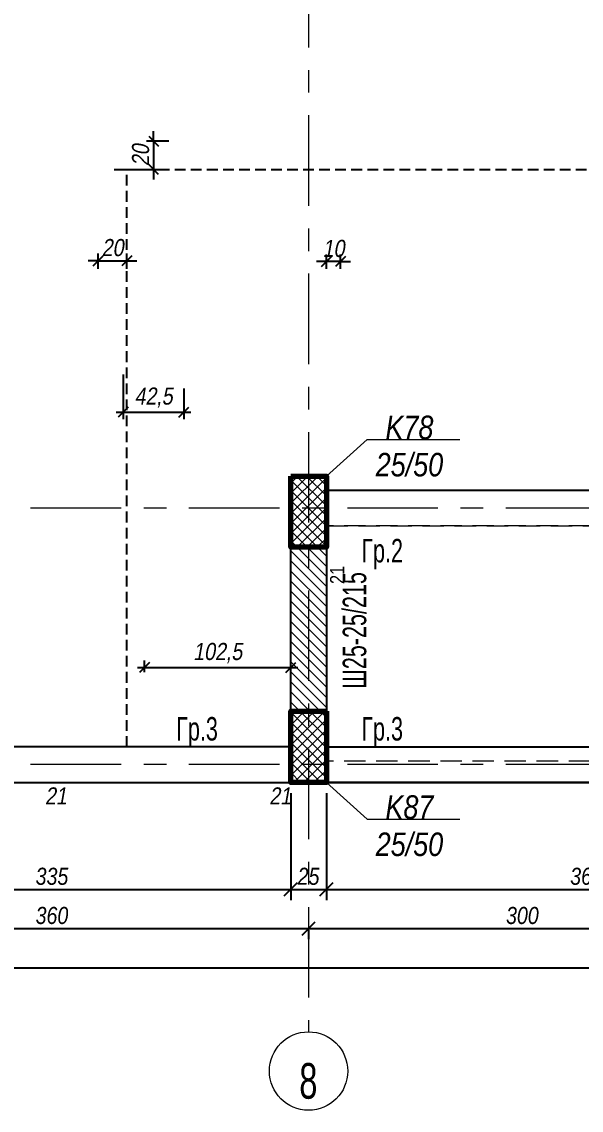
# Model space of a CAD drawing. Header units: millimetres. Extents: x 15565 to 20040, y -491 to 2778.
# Drawn here: x 17759 to 18152, y -24 to 740 of the extents above; entities that cross this region are included whole.
import ezdxf

# ---------------------------------------------------------------- set-up
doc = ezdxf.new("R2010")
doc.units = ezdxf.units.MM
doc.header["$PDMODE"] = 35
for name, pattern in [('Grid Line', [111.125, 63.49999999999999, -15.875, 15.875, -15.875]), ('HIDDEN', [0.375, 0.25, -0.125]), ('Hidden 3mm', [22.5, 15, -7.499999999999999])]:
    doc.linetypes.add(name, pattern=pattern)
doc.layers.get('Defpoints').update_dxf_attribs({"color": 6})
for name, color, linetype, lineweight in [('A-ANNO-DIMS', 41, 'Continuous', 9), ('A-FLOR', 132, 'Continuous', 25), ('A-FLOR-HDLN', 132, 'Hidden 3mm', 18), ('A-WALL-IDEN', 52, 'Continuous', 9), ('A-WALL-PATT', 7, 'Continuous', 50), ('C- оси', 1, 'Continuous', 9), ('S-BEAM-HDLN', 132, 'Hidden 3mm', 18), ('S-COLS', 126, 'Continuous', 70), ('S-COLS-IDEN', 50, 'Continuous', 9), ('S-COLS_H', 7, 'Continuous', 70), ('S-GRID-оси', 1, 'Continuous', 9), ('гредиConcrete', 4, 'Continuous', 25), ('стени', 3, 'Continuous', 25)]:
    doc.layers.add(name, color=color, linetype=linetype, lineweight=lineweight)
doc.layers.add('GA_X', color=41, linetype='Continuous')
doc.layers.add('GA_Y', color=41, linetype='Continuous')
doc.styles.add('Arial Narrow', font='ARIALN.TTF', dxfattribs={"width": 0.8, "height": 24.99999999999998})
doc.styles.add('Arial Narrow_2', font='ARIALN.TTF', dxfattribs={"width": 0.8, "height": 16.5})
doc.styles.add('Arial Narrow_I', font='ARIALNI.TTF', dxfattribs={"height": 12})
doc.styles.add('Arial Narrow_I_1', font='ARIALNI.TTF', dxfattribs={"height": 16.49999999999999})
doc.styles.add('arn', font='ARIALN.TTF')
doc.styles.add('text', font='ARIALN.TTF', dxfattribs={"oblique": 10})
doc.dimstyles.new('arm', dxfattribs={"dimtxt": 10, "dimasz": 7, "dimexe": 5, "dimexo": 5, "dimgap": 3, "dimtad": 1, "dimdec": 1, "dimrnd": 0.5, "dimzin": 9, "dimtxsty": 'arn', "dimblk": 'OBLIQUE', "dimcen": -2.5, "dimdle": 5, "dimse1": 1, "dimse2": 1, "dimsd1": 1, "dimsd2": 1, "dimclrd": 256, "dimclre": 256, "dimclrt": 21, "dimadec": 0, "dimazin": 0, "dimtfac": 1, "dimtdec": 1, "dimtix": 1, "dimtmove": 2, "dimatfit": 3, "dimldrblk": 'DOT', "dimfxl": 1, "dimlwd": -1, "dimlwe": -1, "dimarcsym": 0})
doc.dimstyles.new('S&P', dxfattribs={"dimtxt": 12, "dimasz": 7, "dimexe": 5, "dimexo": 5, "dimgap": 3, "dimtad": 1, "dimdec": 1, "dimrnd": 0.5, "dimzin": 9, "dimtxsty": 'text', "dimblk": 'OBLIQUE', "dimcen": -2.5, "dimdle": 5, "dimclrd": 256, "dimclre": 256, "dimclrt": 21, "dimadec": 0, "dimazin": 0, "dimtfac": 1, "dimtdec": 1, "dimtix": 1, "dimtmove": 2, "dimatfit": 3, "dimldrblk": 'DOT', "dimfxl": 1, "dimlwd": -1, "dimlwe": -1, "dimarcsym": 0})
doc.dimstyles.new('Външни_дименсии_0_5_3', dxfattribs={"dimscale": 30.48, "dimtxt": 12.28117168341912, "dimasz": 0.2952755905511811, "dimexe": 0.2460629921259842, "dimexo": 0.2460629921259842, "dimgap": 0.0984251968503937, "dimtad": 1, "dimdec": 1, "dimrnd": 0.5, "dimdsep": 46, "dimtxsty": 'Arial Narrow_I', "dimblk1": 'OBLIQUE', "dimblk2": 'OBLIQUE', "dimsah": 1, "dimcen": 0.09, "dimdle": 0.2460629921259842, "dimazin": 0, "dimtfac": 1, "dimtdec": 4, "dimtix": 1, "dimtmove": 0, "dimatfit": 3, "dimfxl": 1, "dimtvp": 1, "dimtolj": 1, "dimtzin": 0, "dimarcsym": 0})
pattern_1 = [(45, (-14351.68166962465, 4115.317611018292), (-3.535533905932738, 3.535533905932738), []), (135, (-14351.68166962465, 4115.317611018292), (-3.535533905932738, -3.535533905932737), [])]

# ---------------------------------------------------------------- blocks, each defined once
blk = doc.blocks.new('*D68')
at = {"layer": 'Defpoints', "color": 0, "transparency": 16777216}
for p in [(17970.464534726, 359.762330857563), (17970.46453472585, 359.762330857563), (17970.464534726, 338.762330857563)]:
    blk.add_point(p, dxfattribs=at)
at = {"layer": 'GA_X', "color": 21, "transparency": 16777216, "insert": (17980.57026460321, 351.7623308575588), "char_height": 10, "attachment_point": 5, "rotation": 90, "style": 'arn'}
blk.add_mtext('21', dxfattribs=at)
blk = doc.blocks.new('_Dot')
at = {"color": 0, "linetype": 'ByBlock', "lineweight": -2}
blk.add_line((-0.5, 0), (-1, 0), dxfattribs=at)
at = {"color": 0, "linetype": 'ByBlock', "const_width": 0.5}
blk.add_lwpolyline([(-0.25, 0, 1), (0.25, 0, 1)], format="xyb", close=True, dxfattribs=at)
blk = doc.blocks.new('_Oblique')
at = {"color": 0, "linetype": 'ByBlock', "lineweight": -2}
blk.add_line((-0.5, -0.5), (0.5, 0.5), dxfattribs=at)
blk = doc.blocks.new('*D83')
at = {"layer": 'Defpoints', "color": 0, "transparency": 16777216}
for p in [(17867.3447428794, 656.1631006622358), (17819.1069828478, 636.1631006622358), (17851.81507990049, 636.1631006622358)]:
    blk.add_point(p, dxfattribs=at)
at = {"layer": 'GA_X', "transparency": 16777216}
for p, q in [((17851.81507990049, 656.1631006622358), (17851.81507990049, 663.1631006622358)), ((17862.3447428794, 656.1631006622358), (17846.81507990049, 656.1631006622358)), ((17851.81507990049, 656.1631006622358), (17851.81507990049, 636.1631006622358)), ((17824.1069828478, 636.1631006622358), (17856.81507990049, 636.1631006622358)), ((17851.81507990049, 636.1631006622358), (17851.81507990049, 629.1631006622358))]:
    blk.add_line(p, q, dxfattribs=at)
at = {"layer": 'GA_X', "transparency": 16777216, "xscale": 7, "yscale": 7, "zscale": 7}
for p, rotation in [((17851.81507990049, 656.1631006622358), 270), ((17851.81507990049, 636.1631006622358), 90)]:
    blk.add_blockref('_Oblique', p, dxfattribs=dict(at, rotation=rotation))
at = {"layer": 'GA_X', "color": 21, "transparency": 16777216, "insert": (17842.68820404783, 646.1631006622306), "char_height": 12, "attachment_point": 5, "rotation": 90, "style": 'text'}
blk.add_mtext('20', dxfattribs=at)
blk = doc.blocks.new('*D124')
at = {"layer": 'Defpoints', "color": 0, "transparency": 16777216}
for p in [(17830.46453472599, 497.4601518681485), (17872.96453472599, 487.4601518681485), (17872.96453472599, 465.9459436179332)]:
    blk.add_point(p, dxfattribs=at)
at = {"layer": 'GA_X', "transparency": 16777216}
for p, q in [((17830.46453472599, 492.4601518681485), (17830.46453472599, 460.9459436179332)), ((17872.96453472599, 482.4601518681485), (17872.96453472599, 460.9459436179332)), ((17825.46453472599, 465.9459436179332), (17877.96453472599, 465.9459436179332))]:
    blk.add_line(p, q, dxfattribs=at)
at = {"layer": 'GA_X', "transparency": 16777216, "xscale": 7, "yscale": 7, "zscale": 7, "rotation": 180}
blk.add_blockref('_Oblique', (17830.46453472599, 465.9459436179332), dxfattribs=at)
at = {"layer": 'GA_X', "transparency": 16777216, "xscale": 7, "yscale": 7, "zscale": 7}
blk.add_blockref('_Oblique', (17872.96453472599, 465.9459436179332), dxfattribs=at)
at = {"layer": 'GA_X', "color": 21, "transparency": 16777216, "insert": (17851.71453472599, 476.157403372367), "char_height": 12, "attachment_point": 5, "style": 'text'}
blk.add_mtext('42,5', dxfattribs=at)
blk = doc.blocks.new('*D128')
at = {"layer": 'Defpoints', "color": 0, "transparency": 16777216}
for p in [(17972.96453472594, 571.639005181014), (17972.96453472594, 561.5968754966725), (17982.96453472594, 561.5968754966725)]:
    blk.add_point(p, dxfattribs=at)
at = {"layer": 'GA_Y', "transparency": 16777216}
for p, q in [((17972.96453472594, 566.5968754966725), (17972.96453472594, 576.639005181014)), ((17982.96453472594, 566.5968754966725), (17982.96453472594, 576.639005181014)), ((17972.96453472594, 571.639005181014), (17965.96453472594, 571.639005181014)), ((17982.96453472594, 571.639005181014), (17972.96453472594, 571.639005181014)), ((17982.96453472594, 571.639005181014), (17989.96453472594, 571.639005181014))]:
    blk.add_line(p, q, dxfattribs=at)
at = {"layer": 'GA_Y', "transparency": 16777216, "xscale": 7, "yscale": 7, "zscale": 7}
blk.add_blockref('_Oblique', (17972.96453472594, 571.639005181014), dxfattribs=at)
at = {"layer": 'GA_Y', "transparency": 16777216, "xscale": 7, "yscale": 7, "zscale": 7, "rotation": 180}
blk.add_blockref('_Oblique', (17982.96453472594, 571.639005181014), dxfattribs=at)
at = {"layer": 'GA_Y', "color": 21, "transparency": 16777216, "insert": (17977.96453472594, 580.7658810336743), "char_height": 12, "attachment_point": 5, "style": 'text'}
blk.add_mtext('10', dxfattribs=at)
blk = doc.blocks.new('*D154')
at = {"layer": 'Defpoints', "color": 0, "transparency": 16777216}
for p in [(17832.96453472596, 572.2498405955142), (17812.96453472596, 561.5968754966632), (17832.96453472596, 561.5968754966632)]:
    blk.add_point(p, dxfattribs=at)
at = {"layer": 'GA_Y', "transparency": 16777216}
for p, q in [((17812.96453472596, 566.5968754966632), (17812.96453472596, 577.2498405955142)), ((17832.96453472596, 566.5968754966632), (17832.96453472596, 577.2498405955142)), ((17812.96453472596, 572.2498405955142), (17805.96453472596, 572.2498405955142)), ((17812.96453472596, 572.2498405955142), (17832.96453472596, 572.2498405955142)), ((17832.96453472596, 572.2498405955142), (17839.96453472596, 572.2498405955142))]:
    blk.add_line(p, q, dxfattribs=at)
at = {"layer": 'GA_Y', "transparency": 16777216, "xscale": 7, "yscale": 7, "zscale": 7}
blk.add_blockref('_Oblique', (17812.96453472596, 572.2498405955142), dxfattribs=at)
at = {"layer": 'GA_Y', "transparency": 16777216, "xscale": 7, "yscale": 7, "zscale": 7, "rotation": 180}
blk.add_blockref('_Oblique', (17832.96453472596, 572.2498405955142), dxfattribs=at)
at = {"layer": 'GA_Y', "color": 21, "transparency": 16777216, "insert": (17822.96453472596, 581.3767164481745), "char_height": 12, "attachment_point": 5, "style": 'text'}
blk.add_mtext('20', dxfattribs=at)
blk = doc.blocks.new('*D212')
at = {"layer": 'Defpoints', "color": 0, "transparency": 16777216}
for p in [(17772.66194284305, 208.6631006622223), (17793.66194284305, 208.6631006622223), (17793.66194284305, 208.6631006622223)]:
    blk.add_point(p, dxfattribs=at)
at = {"layer": 'GA_Y', "color": 21, "transparency": 16777216, "insert": (17783.16194284305, 196.6876572788663), "char_height": 12, "attachment_point": 5, "style": 'text'}
blk.add_mtext('21', dxfattribs=at)
blk = doc.blocks.new('_None')
blk = doc.blocks.new('*D226')
at = {"layer": 'Defpoints', "color": 0, "transparency": 16777216}
for p in [(17947.96453472595, 286.7239018078199), (17845.46453472594, 278.5375859420406), (17947.96453472595, 278.5375859420406)]:
    blk.add_point(p, dxfattribs=at)
at = {"layer": 'GA_Y', "transparency": 16777216}
for p, q in [((17845.46453472594, 283.5375859420406), (17845.46453472594, 291.7239018078199)), ((17947.96453472595, 283.5375859420406), (17947.96453472595, 291.7239018078199)), ((17840.46453472594, 286.7239018078199), (17952.96453472595, 286.7239018078199))]:
    blk.add_line(p, q, dxfattribs=at)
at = {"layer": 'GA_Y', "transparency": 16777216, "xscale": 7, "yscale": 7, "zscale": 7, "rotation": 180}
blk.add_blockref('_Oblique', (17845.46453472594, 286.7239018078199), dxfattribs=at)
at = {"layer": 'GA_Y', "transparency": 16777216, "xscale": 7, "yscale": 7, "zscale": 7}
blk.add_blockref('_Oblique', (17947.96453472595, 286.7239018078199), dxfattribs=at)
at = {"layer": 'GA_Y', "color": 21, "transparency": 16777216, "insert": (17896.71453472594, 296.9353615622537), "char_height": 12, "attachment_point": 5, "style": 'text'}
blk.add_mtext('102,5', dxfattribs=at)
blk = doc.blocks.new('*D246')
at = {"layer": 'Defpoints', "color": 0, "transparency": 16777216}
for p in [(17929.97612837096, 208.6631006622177), (17950.97612837096, 208.6631006622177), (17950.97612837096, 208.6631006622177)]:
    blk.add_point(p, dxfattribs=at)
at = {"layer": 'GA_Y', "color": 21, "transparency": 16777216, "insert": (17940.47612837096, 196.6876572788616), "char_height": 12, "attachment_point": 5, "style": 'text'}
blk.add_mtext('21', dxfattribs=at)
blk = doc.blocks.new('Grid - M_Grid Head - Extreme-2650093-КОФРАЖЕН ПЛАН НА КОТА _14_88 - L5')
at = {"layer": 'S-GRID-оси'}
blk.add_circle((0, 0), 0.5500000000000005, dxfattribs=at)
blk = doc.blocks.new('Таг колона - Таг колона-2887543-КОФРАЖЕН ПЛАН НА КОТА _14_88 - L5')
at = {"layer": 'S-COLS-IDEN'}
blk.add_line((-0.613053480066146, 1.1e-15), (0.6869465199338541, 1.1e-15), dxfattribs=at)
blk = doc.blocks.new('*D328')
at = {"layer": 'A-ANNO-DIMS', "color": 0, "lineweight": -2, "transparency": 16777216}
for p, q in [((17592.96453472594, 103.6119858397669), (17967.96453472593, 103.6119858397669)), ((17600.46453472594, 102.4759468704451), (17600.46453472594, 96.11198583976693)), ((17960.46453472593, 102.4759468704451), (17960.46453472593, 96.11198583976693))]:
    blk.add_line(p, q, dxfattribs=at)
at = {"layer": 'Defpoints', "color": 0, "transparency": 16777216}
for p in [(17600.46453472594, 109.9759468704451), (17960.46453472593, 109.9759468704451), (17960.46453472593, 103.6119858397669)]:
    blk.add_point(p, dxfattribs=at)
at = {"layer": 'A-ANNO-DIMS', "color": 0, "lineweight": -2, "transparency": 16777216, "xscale": 9, "yscale": 9, "zscale": 9, "rotation": 180}
blk.add_blockref('_Oblique', (17600.46453472594, 103.6119858397669), dxfattribs=at)
at = {"layer": 'A-ANNO-DIMS', "color": 0, "lineweight": -2, "transparency": 16777216, "xscale": 9, "yscale": 9, "zscale": 9}
blk.add_blockref('_Oblique', (17960.46453472593, 103.6119858397669), dxfattribs=at)
at = {"layer": 'A-ANNO-DIMS', "color": 0, "transparency": 16777216, "insert": (17780.46453472594, 112.7388616924272), "char_height": 12, "width": 27.36946832304831, "attachment_point": 5, "style": 'Arial Narrow_I'}
blk.add_mtext('\\A1;360', dxfattribs=at)
blk = doc.blocks.new('*D329')
at = {"layer": 'A-ANNO-DIMS', "color": 0, "lineweight": -2, "transparency": 16777216}
for p, q in [((17952.96453472593, 103.6119858397669), (18267.96453472594, 103.6119858397669)), ((17960.46453472593, 102.4759468704451), (17960.46453472593, 96.11198583976693)), ((18260.46453472594, 102.4759468704451), (18260.46453472594, 96.11198583976693))]:
    blk.add_line(p, q, dxfattribs=at)
at = {"layer": 'Defpoints', "color": 0, "transparency": 16777216}
for p in [(17960.46453472593, 109.9759468704451), (18260.46453472594, 109.9759468704451), (18260.46453472594, 103.6119858397669)]:
    blk.add_point(p, dxfattribs=at)
at = {"layer": 'A-ANNO-DIMS', "color": 0, "lineweight": -2, "transparency": 16777216, "xscale": 9, "yscale": 9, "zscale": 9, "rotation": 180}
blk.add_blockref('_Oblique', (17960.46453472593, 103.6119858397669), dxfattribs=at)
at = {"layer": 'A-ANNO-DIMS', "color": 0, "lineweight": -2, "transparency": 16777216, "xscale": 9, "yscale": 9, "zscale": 9}
blk.add_blockref('_Oblique', (18260.46453472594, 103.6119858397669), dxfattribs=at)
at = {"layer": 'A-ANNO-DIMS', "color": 0, "transparency": 16777216, "insert": (18110.46453472593, 112.7388616924272), "char_height": 12, "width": 27.36946832304831, "attachment_point": 5, "style": 'Arial Narrow_I'}
blk.add_mtext('\\A1;300', dxfattribs=at)
blk = doc.blocks.new('*D295')
at = {"layer": 'A-ANNO-DIMS', "color": 0, "lineweight": -2, "transparency": 16777216}
for p, q in [((17612.96453472593, 198.6631006622283), (17612.96453472593, 123.6119858397669)), ((17947.96453472594, 198.6631006622283), (17947.96453472594, 123.6119858397669)), ((17605.46453472593, 131.1119858397669), (17955.46453472594, 131.1119858397669))]:
    blk.add_line(p, q, dxfattribs=at)
at = {"layer": 'Defpoints', "color": 0, "transparency": 16777216}
for p in [(17612.96453472593, 206.1631006622283), (17947.96453472594, 206.1631006622283), (17947.96453472594, 131.1119858397669)]:
    blk.add_point(p, dxfattribs=at)
at = {"layer": 'A-ANNO-DIMS', "color": 0, "lineweight": -2, "transparency": 16777216, "xscale": 9, "yscale": 9, "zscale": 9, "rotation": 180}
blk.add_blockref('_Oblique', (17612.96453472593, 131.1119858397669), dxfattribs=at)
at = {"layer": 'A-ANNO-DIMS', "color": 0, "lineweight": -2, "transparency": 16777216, "xscale": 9, "yscale": 9, "zscale": 9}
blk.add_blockref('_Oblique', (17947.96453472594, 131.1119858397669), dxfattribs=at)
at = {"layer": 'A-ANNO-DIMS', "color": 0, "transparency": 16777216, "insert": (17780.46453472593, 140.2388616924272), "char_height": 12, "width": 27.36946832304831, "attachment_point": 5, "style": 'Arial Narrow_I'}
blk.add_mtext('\\A1;335', dxfattribs=at)
blk = doc.blocks.new('*D296')
at = {"layer": 'A-ANNO-DIMS', "color": 0, "lineweight": -2, "transparency": 16777216}
for p, q in [((17947.96453472594, 198.6631006622283), (17947.96453472594, 123.6119858397669)), ((17972.96453472593, 198.6631006622283), (17972.96453472593, 123.6119858397669)), ((17940.46453472594, 131.1119858397669), (17980.46453472593, 131.1119858397669))]:
    blk.add_line(p, q, dxfattribs=at)
at = {"layer": 'Defpoints', "color": 0, "transparency": 16777216}
for p in [(17947.96453472594, 206.1631006622283), (17972.96453472593, 206.1631006622283), (17972.96453472593, 131.1119858397669)]:
    blk.add_point(p, dxfattribs=at)
at = {"layer": 'A-ANNO-DIMS', "color": 0, "lineweight": -2, "transparency": 16777216, "xscale": 9, "yscale": 9, "zscale": 9, "rotation": 180}
blk.add_blockref('_Oblique', (17947.96453472594, 131.1119858397669), dxfattribs=at)
at = {"layer": 'A-ANNO-DIMS', "color": 0, "lineweight": -2, "transparency": 16777216, "xscale": 9, "yscale": 9, "zscale": 9}
blk.add_blockref('_Oblique', (17972.96453472593, 131.1119858397669), dxfattribs=at)
at = {"layer": 'A-ANNO-DIMS', "color": 0, "transparency": 16777216, "insert": (17960.46453472593, 140.2388616924272), "char_height": 12, "width": 18.24631221536554, "attachment_point": 5, "style": 'Arial Narrow_I'}
blk.add_mtext('\\A1;25', dxfattribs=at)
blk = doc.blocks.new('*D297')
at = {"layer": 'A-ANNO-DIMS', "color": 0, "lineweight": -2, "transparency": 16777216}
for p, q in [((17972.96453472593, 198.6631006622283), (17972.96453472593, 123.6119858397669)), ((18337.96453472594, 198.6631006622283), (18337.96453472594, 123.6119858397669)), ((17965.46453472593, 131.1119858397669), (18345.46453472594, 131.1119858397669))]:
    blk.add_line(p, q, dxfattribs=at)
at = {"layer": 'Defpoints', "color": 0, "transparency": 16777216}
for p in [(17972.96453472593, 206.1631006622283), (18337.96453472594, 206.1631006622283), (18337.96453472594, 131.1119858397669)]:
    blk.add_point(p, dxfattribs=at)
at = {"layer": 'A-ANNO-DIMS', "color": 0, "lineweight": -2, "transparency": 16777216, "xscale": 9, "yscale": 9, "zscale": 9, "rotation": 180}
blk.add_blockref('_Oblique', (17972.96453472593, 131.1119858397669), dxfattribs=at)
at = {"layer": 'A-ANNO-DIMS', "color": 0, "lineweight": -2, "transparency": 16777216, "xscale": 9, "yscale": 9, "zscale": 9}
blk.add_blockref('_Oblique', (18337.96453472594, 131.1119858397669), dxfattribs=at)
at = {"layer": 'A-ANNO-DIMS', "color": 0, "transparency": 16777216, "insert": (18155.46453472593, 140.2388616924272), "char_height": 12, "width": 27.36946832304831, "attachment_point": 5, "style": 'Arial Narrow_I'}
blk.add_mtext('\\A1;365', dxfattribs=at)
blk = doc.blocks.new('*D321')
at = {"layer": 'A-ANNO-DIMS', "color": 0, "lineweight": -2, "transparency": 16777216}
for p, q in [((15902.96453472595, 378.6631006622356), (15902.96453472595, 68.61198583976693)), ((18542.96453472595, 378.6631006622283), (18542.96453472595, 68.61198583976693)), ((15895.46453472595, 76.11198583976693), (18550.46453472595, 76.11198583976693))]:
    blk.add_line(p, q, dxfattribs=at)
at = {"layer": 'Defpoints', "color": 0, "transparency": 16777216}
for p in [(15902.96453472595, 386.1631006622356), (18542.96453472595, 386.1631006622283), (18542.96453472595, 76.11198583976693)]:
    blk.add_point(p, dxfattribs=at)
at = {"layer": 'A-ANNO-DIMS', "color": 0, "lineweight": -2, "transparency": 16777216, "xscale": 9, "yscale": 9, "zscale": 9, "rotation": 180}
blk.add_blockref('_Oblique', (15902.96453472595, 76.11198583976693), dxfattribs=at)
at = {"layer": 'A-ANNO-DIMS', "color": 0, "lineweight": -2, "transparency": 16777216, "xscale": 9, "yscale": 9, "zscale": 9}
blk.add_blockref('_Oblique', (18542.96453472595, 76.11198583976693), dxfattribs=at)
at = {"layer": 'A-ANNO-DIMS', "color": 0, "transparency": 16777216, "insert": (17222.96453472595, 85.23886169242724), "char_height": 12, "width": 36.49262443073108, "attachment_point": 5, "style": 'Arial Narrow_I'}
blk.add_mtext('\\A1;2640', dxfattribs=at)

msp = doc.modelspace()

# ---------------------------------------------------------------- hatches: boundary and pattern name
at = {"layer": 'A-WALL-PATT', "lineweight": 18}
h = msp.add_hatch(dxfattribs=at)
h.set_pattern_fill('FP_2', color=250, style=0, pattern_type=2)
h.set_pattern_definition([(135, (-14351.68166962465, 4115.317611018292), (-3.535533905932738, -3.535533905932737), [])])
h.paths.add_polyline_path([(17972.96453472598, 256.1631006622283), (17972.96453472598, 371.1631006622356), (17947.96453472599, 371.1631006622356), (17947.96453472599, 256.1631006622283)])
at = {"layer": 'S-COLS_H', "lineweight": 18}
h = msp.add_hatch(dxfattribs=at)
h.set_pattern_fill('FP_1', color=256, style=0, pattern_type=2)
h.set_pattern_definition(pattern_1)
h.paths.add_polyline_path([(17972.96453472598, 371.1631006622356), (17972.96453472598, 421.1631006622283), (17947.96453472599, 421.1631006622283), (17947.96453472599, 371.1631006622356)])
h = msp.add_hatch(dxfattribs=at)
h.set_pattern_fill('FP_1', color=256, style=0, pattern_type=2)
h.set_pattern_definition(pattern_1)
h.paths.add_polyline_path([(17972.96453472598, 206.1631006622283), (17972.96453472598, 256.1631006622283), (17947.96453472599, 256.1631006622283), (17947.96453472599, 206.1631006622283)])

# ---------------------------------------------------------------- linework, layer by layer
at = {"layer": 'A-FLOR'}
msp.add_line((17972.96453472594, 411.1631006622356), (18337.96453472594, 411.1631006622356), dxfattribs=at)
msp.add_lwpolyline([(18362.96453472594, 206.1631006622356), (18362.96453472594, 386.1631006622429), (18542.96453472595, 386.1631006622429), (18542.96453472595, 1806.16310066225), (18272.96453472594, 1806.16310066225), (18272.96453472594, 2166.163100662236), (17587.97941753844, 2166.163100662236), (17587.97941753844, 2016.163100662243), (16857.96453473286, 2016.163100662243), (16857.96453473286, 2166.163100662236), (16172.96453472594, 2166.163100662236), (16172.96453472594, 1806.163100662228), (15902.96453472594, 1806.163100662236), (15902.96453472594, 386.1631006622429), (16082.96453472594, 386.1631006622429), (16082.96453472594, 206.1631006622356), (18362.96453472594, 206.1631006622356)], close=True, dxfattribs=at)
at = {"layer": 'A-FLOR-HDLN'}
msp.add_line((18337.96453472593, 386.1631006622356), (17972.96453472593, 386.1631006622356), dxfattribs=at)
at = {"layer": 'C- оси', "linetype": 'Grid Line'}
for p, q in [((17960.46453472593, 2341.163100662243), (17960.46453472593, 31.16310066223559)), ((18717.96453472593, 398.6631006622356), (15727.96453472594, 398.6631006622356)), ((18717.96453472593, 218.6631006622356), (15727.96453472594, 218.6631006622356))]:
    msp.add_line(p, q, dxfattribs=at)
at = {"layer": 'Defpoints', "color": 252, "linetype": 'HIDDEN', "ltscale": 30}
msp.add_lwpolyline([(17832.96453472596, 231.1631006622283), (17832.96453472596, 636.1631006622356), (18517.96453472596, 636.1631006622356)], dxfattribs=at)
at = {"layer": 'Defpoints'}
msp.add_lwpolyline([(17832.96453472596, 231.1631006622283), (17832.96453472596, 231.1631006622283)], dxfattribs=at)
at = {"layer": 'S-BEAM-HDLN'}
for p, q in [((17972.96453472594, 386.1631006622356), (18337.96453472593, 386.1631006622356)), ((18337.96453472593, 221.1631006622283), (17972.96453472594, 221.1631006622283))]:
    msp.add_line(p, q, dxfattribs=at)
at = {"layer": 'S-COLS'}
for points in [[(17947.96453472594, 421.1631006622356), (17972.96453472594, 421.1631006622356), (17972.96453472594, 371.1631006622429), (17947.96453472594, 371.1631006622429)], [(17972.96453472594, 256.1631006622356), (17972.96453472594, 206.1631006622283), (17947.96453472594, 206.1631006622283), (17947.96453472594, 256.1631006622356)]]:
    msp.add_lwpolyline(points, close=True, dxfattribs=at)
at = {"layer": 'S-COLS-IDEN'}
for p, q in [((17972.96453472593, 421.1631006622429), (18001.58698615447, 446.8540722507114)), ((17972.96453472593, 206.1631006622283), (18001.58698615447, 180.4721461187455))]:
    msp.add_line(p, q, dxfattribs=at)
at = {"layer": 'гредиConcrete'}
for points in [[(17947.96453472594, 231.1631006622283), (17612.96453472594, 231.1631006622283), (17612.96453472594, 206.1631006622283), (17947.96453472594, 206.1631006622283)], [(17972.96453472594, 231.1631006622283), (18337.96453472593, 231.1631006622283), (18337.96453472593, 206.1631006622283), (17972.96453472594, 206.1631006622283)]]:
    msp.add_lwpolyline(points, close=True, dxfattribs=at)
at = {"layer": 'стени'}
msp.add_lwpolyline([(17972.96453472594, 256.1631006622356), (17947.96453472594, 256.1631006622356), (17947.96453472594, 371.1631006622429), (17972.96453472594, 371.1631006622429)], close=True, dxfattribs=at)

# ---------------------------------------------------------------- block references
at = {"layer": 'S-COLS-IDEN', "xscale": 49.99999999999998, "yscale": 49.99999999999998, "zscale": 49.99999999999998}
for p in [(18032.23966015777, 446.8540637282222), (18032.23966015777, 180.472137596249)]:
    msp.add_blockref('Таг колона - Таг колона-2887543-КОФРАЖЕН ПЛАН НА КОТА _14_88 - L5', p, dxfattribs=at)
at = {"layer": 'S-GRID-оси', "xscale": 49.99999999999998, "yscale": 49.99999999999998, "zscale": 49.99999999999998, "rotation": 180}
msp.add_blockref('Grid - M_Grid Head - Extreme-2650093-КОФРАЖЕН ПЛАН НА КОТА _14_88 - L5', (17960.46453472591, 3.663100662242869), dxfattribs=at)

# ---------------------------------------------------------------- texts
at = {"layer": 'A-WALL-IDEN', "char_height": 16.49999999999999, "width": 120, "attachment_point": 5, "line_spacing_factor": 0.9491888760139051, "style": 'Arial Narrow_2'}
for s, insert in [('\\pt50.80003,101.60007,152.39994,203.19997,254.00001,304.80004,355.60008,406.39995,457.19998,508.00002,558.80005,609.59992,660.39996,711.19999,762.00003,812.80006,863.59993,914.39997,965.2,1016.00004,1066.80008,1117.59995,1168.39998,1219.20002,1270.00005,1320.79992,1371.59996,1422.39999,1473.20003,1524.00006,1574.79993,1625.59997;Гр.2', (18012.18021318004, 366.3245233056023)), ('\\pt50.80003,101.60007,152.39994,203.19997,254.00001,304.80004,355.60008,406.39995,457.19998,508.00002,558.80005,609.59992,660.39996,711.19999,762.00003,812.80006,863.59993,914.39997,965.2,1016.00004,1066.80008,1117.59995,1168.39998,1219.20002,1270.00005,1320.79992,1371.59996,1422.39999,1473.20003,1524.00006,1574.79993,1625.59997;Гр.3', (17882.3093035957, 241.3245233056023)), ('\\pt50.80003,101.60007,152.39994,203.19997,254.00001,304.80004,355.60008,406.39995,457.19998,508.00002,558.80005,609.59992,660.39996,711.19999,762.00003,812.80006,863.59993,914.39997,965.2,1016.00004,1066.80008,1117.59995,1168.39998,1219.20002,1270.00005,1320.79992,1371.59996,1422.39999,1473.20003,1524.00006,1574.79993,1625.59997;Гр.3', (18012.18021318004, 241.3245233056023))]:
    msp.add_mtext(s, dxfattribs=dict(at, insert=insert))
at = {"layer": 'A-WALL-IDEN', "insert": (17992.80311208255, 312.7825709157714), "char_height": 16.49999999999999, "width": 120, "attachment_point": 5, "rotation": 90, "line_spacing_factor": 0.9491888760139051, "style": 'Arial Narrow_2'}
msp.add_mtext('\\pt50.80003,101.60007,152.39994,203.19997,254.00001,304.80004,355.60008,406.39995,457.19998,508.00002,558.80005,609.59992,660.39996,711.19999,762.00003,812.80006,863.59993,914.39997,965.2,1016.00004,1066.80008,1117.59995,1168.39998,1219.20002,1270.00005,1320.79992,1371.59996,1422.39999,1473.20003,1524.00006,1574.79993,1625.59997;Ш25-25/215', dxfattribs=at)
at = {"layer": 'S-COLS-IDEN', "char_height": 16.49999999999999, "width": 46.64999999999996, "attachment_point": 5, "line_spacing_factor": 0.9491888760139051, "style": 'Arial Narrow_I_1'}
for s, insert in [('\\pxqc,t3.84848,7.69697,11.54545,15.39394,19.24242,23.09091,26.93939,30.78788,34.63636,38.48485,42.33333,46.18182,50.0303,53.87879,57.72727,61.57576,65.42424,69.27273,73.12121,76.9697,80.81818,84.66667,88.51515,92.36364,96.21212,100.06061,103.90909,107.75758,111.60606,115.45455,119.30303,123.15152;{K78\\P25/50}', (18031.25048283729, 442.1029135021618)), ('\\pxqc,t3.84848,7.69697,11.54545,15.39394,19.24242,23.09091,26.93939,30.78788,34.63636,38.48485,42.33333,46.18182,50.0303,53.87879,57.72727,61.57576,65.42424,69.27273,73.12121,76.9697,80.81818,84.66667,88.51515,92.36364,96.21212,100.06061,103.90909,107.75758,111.60606,115.45455,119.30303,123.15152;{K87\\P25/50}', (18031.25048283729, 175.7209873701886))]:
    msp.add_mtext(s, dxfattribs=dict(at, insert=insert))
at = {"layer": 'S-GRID-оси', "insert": (17960.33063820177, -3.406648818976464), "char_height": 24.99999999999998, "width": 13.23999999999999, "attachment_point": 5, "line_spacing_factor": 0.949188876013905, "style": 'Arial Narrow'}
msp.add_mtext('\\pxqc,t2.032,4.064,6.096,8.128,10.16,12.192,14.224,16.256,18.288,20.32,22.352,24.384,26.416,28.448,30.48,32.512,34.544,36.576,38.608,40.64,42.672,44.704,46.736,48.768,50.8,52.832,54.864,56.896,58.928,60.96,62.992,65.024;{8}', dxfattribs=at)

# ---------------------------------------------------------------- dimensions: what is measured, and where the dimension line sits
at = {"layer": 'A-ANNO-DIMS'}
for base, p1, p2, override, picture, middle in [((18542.96453472595, 76.11198583976693), (15902.96453472595, 386.1631006622356), (18542.96453472595, 386.1631006622283), {"dimpost": '<>', "dimfxl": 2639.999999999993}, '*D321', (17222.96453472595, 85.23886169242724)), ((17947.96453472594, 131.1119858397669), (17612.96453472593, 206.1631006622283), (17947.96453472594, 206.1631006622283), {"dimpost": '<>', "dimfxl": 335.0000000000073}, '*D295', (17780.46453472593, 140.2388616924272)), ((17972.96453472593, 131.1119858397669), (17947.96453472594, 206.1631006622283), (17972.96453472593, 206.1631006622283), {"dimpost": '<>', "dimfxl": 24.99999999999272}, '*D296', (17960.46453472593, 140.2388616924272)), ((18337.96453472594, 131.1119858397669), (17972.96453472593, 206.1631006622283), (18337.96453472594, 206.1631006622283), {"dimpost": '<>', "dimfxl": 365.0000000000073}, '*D297', (18155.46453472593, 140.2388616924272)), ((17960.46453472593, 103.6119858397669), (17600.46453472594, 109.9759468704451), (17960.46453472593, 109.9759468704451), {"dimpost": '<>', "dimfxl": 359.9999999999854}, '*D328', (17780.46453472594, 112.7388616924272)), ((18260.46453472594, 103.6119858397669), (17960.46453472593, 109.9759468704451), (18260.46453472594, 109.9759468704451), {"dimpost": '<>', "dimfxl": 300.0000000000073}, '*D329', (18110.46453472593, 112.7388616924272))]:
    dim = msp.add_linear_dim(base=base, p1=p1, p2=p2, dimstyle='Външни_дименсии_0_5_3', override=override, dxfattribs=at)
    dim.commit()
    dim.dimension.update_dxf_attribs({"geometry": picture, "text_midpoint": middle})
at = {"layer": 'GA_X'}
dim = msp.add_linear_dim(base=(17851.81507990049, 636.1631006622358), p1=(17867.34474287939, 656.1631006622356), p2=(17819.10698284779, 636.1631006622356), angle=90, dimstyle='S&P', override={"dimarcsym": 2}, dxfattribs=at)
dim.commit()
dim.dimension.update_dxf_attribs({"geometry": '*D83', "text_midpoint": (17842.68820404783, 646.1631006622306)})
dim = msp.add_linear_dim(base=(17872.96453472599, 465.9459436179332), p1=(17830.46453472599, 497.4601518681485), p2=(17872.96453472599, 487.4601518681485), dimstyle='S&P', override={"dimarcsym": 2}, dxfattribs=at)
dim.commit()
dim.dimension.update_dxf_attribs({"geometry": '*D124', "text_midpoint": (17851.71453472599, 476.157403372367)})
dim = msp.add_linear_dim(base=(17970.46453472585, 359.762330857563), p1=(17970.46453472599, 338.7623308575629), p2=(17970.46453472599, 359.7623308575629), angle=90, dimstyle='arm', dxfattribs=at)
dim.commit()
dim.dimension.update_dxf_attribs({"geometry": '*D68', "text_midpoint": (17980.57026460321, 351.7623308575588), "dimtype": 160})
at = {"layer": 'GA_Y'}
for base, p1, p2, picture, middle in [((17832.96453472596, 572.2498405955142), (17812.96453472596, 561.5968754966632), (17832.96453472596, 561.5968754966632), '*D154', (17822.96453472596, 581.3767164481745)), ((17972.96453472594, 571.639005181014), (17982.96453472594, 561.5968754966725), (17972.96453472594, 561.5968754966725), '*D128', (17977.96453472594, 580.7658810336743)), ((17947.96453472595, 286.7239018078199), (17845.46453472594, 278.5375859420406), (17947.96453472595, 278.5375859420406), '*D226', (17896.71453472594, 296.9353615622537))]:
    dim = msp.add_linear_dim(base=base, p1=p1, p2=p2, dimstyle='S&P', override={"dimarcsym": 2}, dxfattribs=at)
    dim.commit()
    dim.dimension.update_dxf_attribs({"geometry": picture, "text_midpoint": middle})
for base, p1, p2, picture, middle in [((17793.66194284305, 208.6631006622223), (17772.66194284305, 208.6631006622223), (17793.66194284305, 208.6631006622223), '*D212', (17783.16194284305, 196.6876572788663)), ((17950.97612837096, 208.6631006622177), (17929.97612837096, 208.6631006622177), (17950.97612837096, 208.6631006622177), '*D246', (17940.47612837096, 196.6876572788616))]:
    dim = msp.add_linear_dim(base=base, p1=p1, p2=p2, dimstyle='S&P', override={"dimblk1": 'None', "dimblk2": 'None', "dimsah": 1, "dimse1": 1, "dimse2": 1, "dimsd1": 1, "dimsd2": 1}, dxfattribs=at)
    dim.commit()
    dim.dimension.update_dxf_attribs({"geometry": picture, "text_midpoint": middle, "dimtype": 160})

doc.saveas('drawing.dxf')
